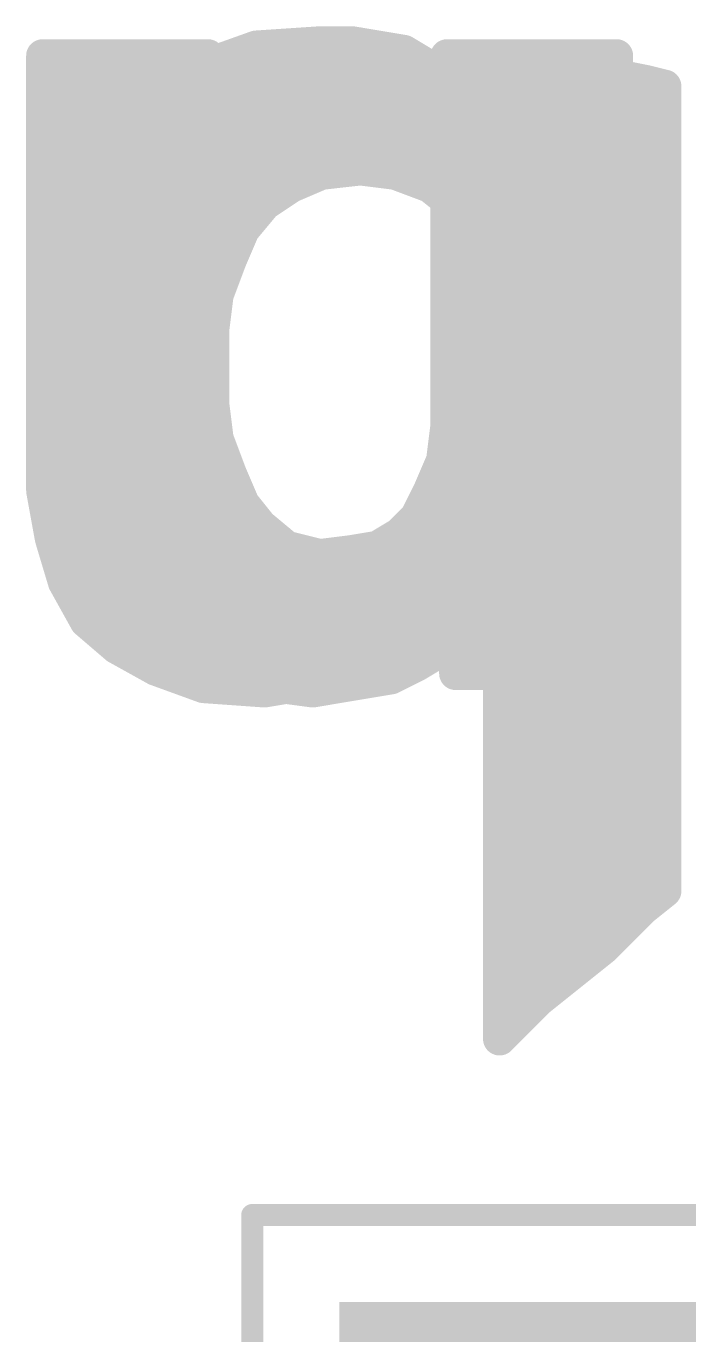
# Model space of a CAD drawing. Extents: x -36 to 72, y -11 to 34.
# Drawn here: x 15.29 to 16.814, y 17.835 to 20.843 of the extents above; entities that cross this region are included whole.
import ezdxf

# ---------------------------------------------------------------- set-up
doc = ezdxf.new("R2010")
doc.units = 0
for name, color, linetype in [('1', 12, 'CONTINUOUS'), ('21', 41, 'CONTINUOUS'), ('22', 40, 'CONTINUOUS'), ('31', 253, 'CONTINUOUS'), ('39', 12, 'CONTINUOUS')]:
    doc.layers.add(name, color=color, linetype=linetype)

# ---------------------------------------------------------------- blocks, each defined once
blk = doc.blocks.new('RECT')
blk.add_solid([(-0.5, -0.5), (0.5, -0.5), (-0.5, 0.5), (0.5, 0.5)])

msp = doc.modelspace()

# ---------------------------------------------------------------- linework, layer by layer
at = {"layer": '21', "const_width": 0.0381}
for points in [[(15.328, 20.7941, 1), (15.328, 20.756)], [(15.3471, 20.775, 1), (15.309, 20.775)], [(15.7271, 20.775, 1), (15.689, 20.775)], [(15.708, 20.756, 1), (15.708, 20.7941)], [(16.258, 20.7941, 1), (16.258, 20.756)], [(16.277, 20.775, 1), (16.2389, 20.775)], [(16.667, 20.775, 1), (16.6289, 20.775)], [(16.648, 20.756, 1), (16.648, 20.7941)], [(15.328, 20.7455, 1), (15.328, 20.7074)], [(15.708, 20.7074, 1), (15.708, 20.7455)], [(16.258, 20.7455, 1), (16.258, 20.7074)], [(16.648, 20.7074, 1), (16.648, 20.7455)], [(15.328, 20.6693, 1), (15.328, 20.6312)], [(15.708, 20.6312, 1), (15.708, 20.6693)], [(16.258, 20.6693, 1), (16.258, 20.6312)], [(16.648, 20.6312, 1), (16.648, 20.6693)], [(15.328, 20.5931, 1), (15.328, 20.555)], [(15.708, 20.555, 1), (15.708, 20.5931)], [(16.258, 20.5931, 1), (16.258, 20.555)], [(16.648, 20.555, 1), (16.648, 20.5931)], [(15.328, 20.5169, 1), (15.328, 20.4788)], [(15.708, 20.4788, 1), (15.708, 20.5169)], [(16.258, 20.5169, 1), (16.258, 20.4788)], [(16.648, 20.4788, 1), (16.648, 20.5169)], [(15.328, 20.4407, 1), (15.328, 20.4026)], [(15.708, 20.4026, 1), (15.708, 20.4407)], [(16.258, 20.4407, 1), (16.258, 20.4026)], [(16.648, 20.4026, 1), (16.648, 20.4407)], [(15.328, 20.3645, 1), (15.328, 20.3264)], [(15.708, 20.3264, 1), (15.708, 20.3645)], [(16.258, 20.3645, 1), (16.258, 20.3264)], [(16.648, 20.3264, 1), (16.648, 20.3645)], [(15.328, 20.2883, 1), (15.328, 20.2502)], [(15.708, 20.2502, 1), (15.708, 20.2883)], [(16.258, 20.2883, 1), (16.258, 20.2502)], [(16.648, 20.2502, 1), (16.648, 20.2883)], [(15.328, 20.2121, 1), (15.328, 20.174)], [(15.708, 20.174, 1), (15.708, 20.2121)], [(16.258, 20.2121, 1), (16.258, 20.174)], [(16.648, 20.174, 1), (16.648, 20.2121)], [(15.328, 20.1359, 1), (15.328, 20.0978)], [(15.708, 20.0978, 1), (15.708, 20.1359)], [(16.258, 20.1359, 1), (16.258, 20.0978)], [(16.648, 20.0978, 1), (16.648, 20.1359)], [(15.328, 20.0597, 1), (15.328, 20.0216)], [(15.708, 20.0216, 1), (15.708, 20.0597)], [(16.258, 20.0597, 1), (16.258, 20.0216)], [(16.648, 20.0216, 1), (16.648, 20.0597)], [(15.7269, 19.9774, 1), (15.6891, 19.9726)], [(15.328, 19.9835, 1), (15.328, 19.9454)], [(15.689, 19.975, 1), (15.7271, 19.975)], [(15.7093, 19.9454, 1), (15.7093, 19.9835)], [(16.258, 19.9835, 1), (16.258, 19.9454)], [(16.648, 19.9454, 1), (16.648, 19.9835)], [(16.2769, 19.9226, 1), (16.2391, 19.9274)], [(15.328, 19.9073, 1), (15.328, 19.8692)], [(15.7369, 19.8974, 1), (15.6991, 19.8926)], [(15.6991, 19.8926, 1), (15.7369, 19.8974)], [(15.7189, 19.8692, 1), (15.7189, 19.9073)], [(16.2534, 19.9073, 1), (16.2534, 19.8692)], [(16.2389, 19.925, 1), (16.277, 19.925)], [(16.648, 19.8692, 1), (16.648, 19.9073)], [(16.2291, 19.8474, 1), (16.2669, 19.8426)], [(16.2655, 19.8375, 1), (16.2305, 19.8525)], [(15.328, 19.8311, 1), (15.328, 19.793)], [(15.7468, 19.8181, 1), (15.7092, 19.8119)], [(15.7091, 19.8126, 1), (15.7469, 19.8174)], [(15.7285, 19.793, 1), (15.7285, 19.8311)], [(16.2339, 19.8311, 1), (16.2339, 19.793)], [(16.648, 19.793, 1), (16.648, 19.8311)], [(15.3467, 19.7784, 1), (15.3093, 19.7716)], [(16.2005, 19.7825, 1), (16.2355, 19.7675)], [(16.235, 19.7665, 1), (16.201, 19.7835)], [(15.309, 19.775, 1), (15.3471, 19.775)], [(15.3351, 19.7549, 1), (15.3351, 19.7168)], [(15.7532, 19.7664, 1), (15.7228, 19.7436)], [(15.7192, 19.7519, 1), (15.7568, 19.7581)], [(15.7524, 19.7168, 1), (15.7524, 19.7549)], [(16.1984, 19.7549, 1), (16.1984, 19.7168)], [(16.648, 19.7168, 1), (16.648, 19.7549)], [(15.7832, 19.7264, 1), (15.7528, 19.7036)], [(15.7528, 19.7036, 1), (15.7832, 19.7264)], [(16.171, 19.7235, 1), (16.205, 19.7065)], [(16.2015, 19.7015, 1), (16.1745, 19.7285)], [(15.8078, 19.6913, 1), (15.7882, 19.6587)], [(15.7828, 19.6636, 1), (15.8132, 19.6864)], [(16.1345, 19.6885, 1), (16.1615, 19.6615)], [(16.1578, 19.6587, 1), (16.1382, 19.6913)], [(15.3662, 19.6705, 1), (15.3298, 19.6595)], [(15.3293, 19.6616, 1), (15.3667, 19.6684)], [(15.3496, 19.6787, 1), (15.3496, 19.6406)], [(15.8237, 19.6406, 1), (15.8237, 19.6787)], [(15.8517, 19.6637, 1), (15.8443, 19.6263)], [(15.8382, 19.6287, 1), (15.8578, 19.6613)], [(16.0882, 19.6613, 1), (16.1078, 19.6287)], [(16.1011, 19.6262, 1), (16.0949, 19.6638)], [(16.1223, 19.6787, 1), (16.1223, 19.6406)], [(16.648, 19.6406, 1), (16.648, 19.6787)], [(15.9011, 19.6538, 1), (15.8949, 19.6162)], [(15.8943, 19.6163, 1), (15.9017, 19.6537)], [(15.9556, 19.6439, 1), (15.9604, 19.6061)], [(15.9549, 19.6062, 1), (15.9611, 19.6438)], [(16.0349, 19.6538, 1), (16.0411, 19.6162)], [(16.0404, 19.6161, 1), (16.0356, 19.6539)], [(15.3725, 19.6025, 1), (15.3725, 19.5644)], [(16.648, 19.5644, 1), (16.648, 19.6025)], [(15.3947, 19.5743, 1), (15.3613, 19.5557)], [(15.3598, 19.5595, 1), (15.3962, 19.5705)], [(16.268, 19.574, 1), (16.268, 19.5359)], [(16.2839, 19.5444, 1), (16.2521, 19.5656)], [(16.2971, 19.555, 1), (16.259, 19.555)], [(16.278, 19.5359, 1), (16.278, 19.574)], [(16.667, 19.535, 1), (16.6289, 19.535)], [(15.4101, 19.5263, 1), (15.4101, 19.4882)], [(16.2429, 19.4831, 1), (16.2131, 19.5069)], [(16.2361, 19.4882, 1), (16.2361, 19.5263)], [(16.278, 19.5263, 1), (16.278, 19.4882)], [(16.6289, 19.535, 1), (16.667, 19.535)], [(16.648, 19.4882, 1), (16.648, 19.5263)], [(15.4404, 19.4895, 1), (15.4156, 19.4605)], [(15.4113, 19.4657, 1), (15.4447, 19.4843)], [(16.2121, 19.5056, 1), (16.2439, 19.4844)], [(15.4793, 19.4501, 1), (15.4793, 19.412)], [(16.1731, 19.4569, 1), (16.2029, 19.4331)], [(16.1705, 19.412, 1), (16.1705, 19.4501)], [(16.1999, 19.4301, 1), (16.1761, 19.4599)], [(16.278, 19.4501, 1), (16.278, 19.412)], [(16.648, 19.412, 1), (16.648, 19.4501)], [(15.5073, 19.4317, 1), (15.4887, 19.3983)], [(15.4856, 19.4005, 1), (15.5104, 19.4295)], [(16.1261, 19.4199, 1), (16.1499, 19.3901)], [(16.1465, 19.388, 1), (16.1295, 19.422)], [(16.0695, 19.392, 1), (16.0865, 19.358)], [(16.0851, 19.3573, 1), (16.0709, 19.3927)], [(15.5945, 19.3829, 1), (15.5815, 19.3471)], [(15.5787, 19.3483, 1), (15.5973, 19.3817)], [(15.6161, 19.3739, 1), (15.6161, 19.3358)], [(16.0209, 19.3727, 1), (16.0351, 19.3373)], [(16.034, 19.3369, 1), (16.022, 19.3731)], [(16.0274, 19.3358, 1), (16.0274, 19.3739)], [(16.278, 19.3741, 1), (16.278, 19.336)], [(16.648, 19.336, 1), (16.648, 19.3741)], [(15.6994, 19.344, 1), (15.6966, 19.306)], [(15.6915, 19.3071, 1), (15.7045, 19.3429)], [(15.8349, 19.3338, 1), (15.8411, 19.2962)], [(15.8366, 19.296, 1), (15.8394, 19.334)], [(15.8953, 19.3439, 1), (15.9007, 19.3061)], [(15.9011, 19.3062, 1), (15.8949, 19.3438)], [(15.962, 19.3531, 1), (15.974, 19.3169)], [(15.9707, 19.3161, 1), (15.9653, 19.3539)], [(16.259, 19.355, 1), (16.2971, 19.355)], [(16.6289, 19.355, 1), (16.667, 19.355)]]:
    msp.add_lwpolyline(points, format="xyb", dxfattribs=at)
at = {"layer": '21', "const_width": 0.0762}
for points in [[(15.328, 19.775), (15.328, 20.775)], [(15.328, 20.775), (15.708, 20.775)], [(15.708, 20.775), (15.708, 19.975)], [(16.258, 19.925), (16.258, 20.775)], [(16.258, 20.775), (16.648, 20.775)], [(16.648, 20.775), (16.648, 19.535)], [(15.328, 20.7264), (15.708, 20.7264)], [(16.258, 20.7264), (16.648, 20.7264)], [(15.328, 20.6502), (15.708, 20.6502)], [(16.258, 20.6502), (16.648, 20.6502)], [(15.328, 20.574), (15.708, 20.574)], [(16.258, 20.574), (16.648, 20.574)], [(15.328, 20.4978), (15.708, 20.4978)], [(16.258, 20.4978), (16.648, 20.4978)], [(15.328, 20.4216), (15.708, 20.4216)], [(16.258, 20.4216), (16.648, 20.4216)], [(15.328, 20.3454), (15.708, 20.3454)], [(16.258, 20.3454), (16.648, 20.3454)], [(15.328, 20.2692), (15.708, 20.2692)], [(16.258, 20.2692), (16.648, 20.2692)], [(15.328, 20.193), (15.708, 20.193)], [(16.258, 20.193), (16.648, 20.193)], [(15.328, 20.1168), (15.708, 20.1168)], [(16.258, 20.1168), (16.648, 20.1168)], [(15.328, 20.0406), (15.708, 20.0406)], [(16.258, 20.0406), (16.648, 20.0406)], [(15.708, 19.975), (15.718, 19.895)], [(15.328, 19.9644), (15.7093, 19.9644)], [(16.258, 19.9644), (16.648, 19.9644)], [(16.248, 19.845), (16.258, 19.925)], [(15.328, 19.8882), (15.7189, 19.8882)], [(15.718, 19.895), (15.728, 19.815)], [(16.2534, 19.8882), (16.648, 19.8882)], [(16.218, 19.775), (16.248, 19.845)], [(15.328, 19.812), (15.7285, 19.812)], [(15.728, 19.815), (15.738, 19.755)], [(16.2339, 19.812), (16.648, 19.812)], [(15.348, 19.665), (15.328, 19.775)], [(16.188, 19.715), (16.218, 19.775)], [(15.3351, 19.7358), (15.7524, 19.7358)], [(15.738, 19.755), (15.768, 19.715)], [(16.1984, 19.7358), (16.648, 19.7358)], [(15.768, 19.715), (15.798, 19.675)], [(16.148, 19.675), (16.188, 19.715)], [(15.798, 19.675), (15.848, 19.645)], [(16.098, 19.645), (16.148, 19.675)], [(15.378, 19.565), (15.348, 19.665)], [(15.3496, 19.6596), (15.8237, 19.6596)], [(15.848, 19.645), (15.898, 19.635)], [(16.038, 19.635), (16.098, 19.645)], [(16.1223, 19.6596), (16.648, 19.6596)], [(15.898, 19.635), (15.958, 19.625)], [(15.958, 19.625), (16.038, 19.635)], [(15.3725, 19.5834), (16.648, 19.5834)], [(15.428, 19.475), (15.378, 19.565)], [(16.268, 19.555), (16.228, 19.495)], [(16.278, 19.555), (16.268, 19.555)], [(16.278, 19.355), (16.278, 19.555)], [(16.648, 19.535), (16.648, 19.355)], [(15.4101, 19.5072), (16.2361, 19.5072)], [(16.228, 19.495), (16.188, 19.445)], [(16.278, 19.5072), (16.648, 19.5072)], [(15.498, 19.415), (15.428, 19.475)], [(15.4793, 19.431), (16.1705, 19.431)], [(16.188, 19.445), (16.138, 19.405)], [(16.278, 19.431), (16.648, 19.431)], [(15.588, 19.365), (15.498, 19.415)], [(16.138, 19.405), (16.078, 19.375)], [(16.078, 19.375), (16.028, 19.355)], [(15.698, 19.325), (15.588, 19.365)], [(15.6161, 19.3548), (16.0274, 19.3548)], [(16.028, 19.355), (15.968, 19.335)], [(16.648, 19.355), (16.278, 19.355)], [(15.838, 19.315), (15.698, 19.325)], [(15.898, 19.325), (15.838, 19.315)], [(15.968, 19.335), (15.898, 19.325)]]:
    msp.add_lwpolyline(points, dxfattribs=at)
at = {"layer": '22', "const_width": 0.0762}
for points in [[(15.819, 20.795), (15.679, 20.745)], [(15.969, 20.805), (15.819, 20.795)], [(15.933, 20.8026), (16.0534, 20.8026)], [(16.039, 20.805), (15.969, 20.805)], [(16.099, 20.795), (16.039, 20.805)], [(16.159, 20.785), (16.099, 20.795)], [(16.209, 20.755), (16.159, 20.785)], [(16.259, 20.725), (16.209, 20.755)], [(16.439, 20.765), (16.389, 20.775)], [(16.389, 20.775), (16.389, 20.595)], [(16.489, 20.755), (16.439, 20.765)], [(16.529, 20.745), (16.489, 20.755)], [(15.679, 20.745), (15.569, 20.675)], [(15.6498, 20.7264), (16.2567, 20.7264)], [(16.309, 20.685), (16.259, 20.725)], [(16.389, 20.7264), (16.6134, 20.7264)], [(16.579, 20.735), (16.529, 20.745)], [(16.619, 20.725), (16.579, 20.735)], [(16.669, 20.725), (16.619, 20.725)], [(16.719, 20.715), (16.669, 20.725)], [(16.759, 20.705), (16.719, 20.715)], [(16.759, 18.855), (16.759, 20.705)], [(15.569, 20.675), (15.479, 20.575)], [(16.349, 20.645), (16.309, 20.685)], [(15.5467, 20.6502), (16.3438, 20.6502)], [(16.389, 20.595), (16.349, 20.645)], [(16.389, 20.6502), (16.759, 20.6502)], [(15.479, 20.575), (15.409, 20.465)], [(15.4784, 20.574), (16.759, 20.574)], [(15.969, 20.505), (16.059, 20.515)], [(16.059, 20.515), (16.139, 20.505)], [(15.4299, 20.4978), (15.9522, 20.4978)], [(15.899, 20.475), (15.969, 20.505)], [(16.139, 20.505), (16.219, 20.475)], [(16.1582, 20.4978), (16.759, 20.4978)], [(15.409, 20.465), (15.369, 20.335)], [(15.839, 20.435), (15.899, 20.475)], [(16.219, 20.475), (16.269, 20.435)], [(15.3956, 20.4216), (15.8278, 20.4216)], [(15.789, 20.375), (15.839, 20.435)], [(16.269, 20.435), (16.319, 20.375)], [(16.2802, 20.4216), (16.759, 20.4216)], [(15.759, 20.305), (15.789, 20.375)], [(16.319, 20.375), (16.349, 20.305)], [(15.369, 20.335), (15.339, 20.195)], [(15.3722, 20.3454), (15.7763, 20.3454)], [(16.3317, 20.3454), (16.759, 20.3454)], [(15.729, 20.225), (15.759, 20.305)], [(16.349, 20.305), (16.379, 20.225)], [(15.3549, 20.2692), (15.7456, 20.2692)], [(16.3624, 20.2692), (16.759, 20.2692)], [(15.719, 20.145), (15.729, 20.225)], [(16.379, 20.225), (16.389, 20.145)], [(15.339, 20.195), (15.329, 20.045)], [(15.3389, 20.193), (15.725, 20.193)], [(16.383, 20.193), (16.759, 20.193)], [(15.719, 20.055), (15.719, 20.145)], [(16.389, 20.145), (16.389, 19.975)], [(15.3338, 20.1168), (15.719, 20.1168)], [(16.389, 20.1168), (16.759, 20.1168)], [(15.719, 20.055), (15.329, 20.045)], [(15.329, 20.045), (15.719, 20.055)], [(15.329, 20.045), (15.339, 19.905)], [(15.3293, 20.0406), (15.719, 20.0406)], [(15.719, 19.975), (15.719, 20.055)], [(16.389, 20.0406), (16.759, 20.0406)], [(15.729, 19.895), (15.719, 19.975)], [(16.389, 19.975), (16.369, 19.895)], [(15.3348, 19.9644), (15.7203, 19.9644)], [(16.3864, 19.9644), (16.759, 19.9644)], [(15.339, 19.905), (15.369, 19.775)], [(15.3429, 19.8882), (15.7316, 19.8882)], [(15.759, 19.815), (15.729, 19.895)], [(16.369, 19.895), (16.349, 19.815)], [(16.3673, 19.8882), (16.759, 19.8882)], [(15.3605, 19.812), (15.7526, 19.812)], [(15.419, 19.655), (15.759, 19.815)], [(15.759, 19.815), (15.419, 19.655)], [(15.7526, 19.812), (15.7603, 19.812)], [(15.789, 19.745), (15.759, 19.815)], [(16.349, 19.815), (16.319, 19.745)], [(16.3477, 19.812), (16.759, 19.812)], [(15.369, 19.775), (15.419, 19.655)], [(15.3853, 19.7358), (15.5907, 19.7358)], [(15.5907, 19.7358), (15.7964, 19.7358)], [(15.829, 19.695), (15.789, 19.745)], [(16.319, 19.745), (16.269, 19.695)], [(16.3098, 19.7358), (16.759, 19.7358)], [(15.889, 19.645), (15.829, 19.695)], [(16.269, 19.695), (16.209, 19.645)], [(15.4171, 19.6596), (15.4288, 19.6596)], [(15.419, 19.655), (15.479, 19.545)], [(15.4288, 19.6596), (15.8715, 19.6596)], [(15.969, 19.625), (15.889, 19.645)], [(16.209, 19.645), (16.139, 19.625)], [(16.2265, 19.6596), (16.759, 19.6596)], [(16.049, 19.615), (15.969, 19.625)], [(16.139, 19.625), (16.049, 19.615)], [(15.4581, 19.5834), (16.759, 19.5834)], [(15.479, 19.545), (15.569, 19.455)], [(16.329, 19.485), (16.369, 19.535)], [(16.369, 19.535), (16.379, 19.535)], [(16.379, 19.535), (16.379, 18.515)], [(15.5168, 19.5072), (16.3468, 19.5072)], [(16.379, 19.5072), (16.759, 19.5072)], [(16.289, 19.435), (16.329, 19.485)], [(15.569, 19.455), (15.679, 19.375)], [(15.602, 19.431), (16.2823, 19.431)], [(16.239, 19.405), (16.289, 19.435)], [(16.379, 19.431), (16.759, 19.431)], [(16.189, 19.375), (16.239, 19.405)], [(15.679, 19.375), (15.799, 19.335)], [(16.129, 19.345), (16.189, 19.375)], [(15.7396, 19.3548), (16.1486, 19.3548)], [(16.069, 19.335), (16.129, 19.345)], [(16.379, 19.3548), (16.759, 19.3548)], [(15.799, 19.335), (15.949, 19.315)], [(15.949, 19.315), (16.009, 19.325)], [(16.009, 19.325), (16.069, 19.335)], [(16.379, 19.2786), (16.759, 19.2786)], [(16.379, 19.2024), (16.759, 19.2024)], [(16.379, 19.1262), (16.759, 19.1262)], [(16.379, 19.05), (16.759, 19.05)], [(16.379, 18.9738), (16.759, 18.9738)], [(16.379, 18.8976), (16.759, 18.8976)], [(16.709, 18.815), (16.759, 18.855)], [(16.379, 18.8214), (16.717, 18.8214)], [(16.669, 18.775), (16.709, 18.815)], [(16.619, 18.725), (16.669, 18.775)], [(16.379, 18.7452), (16.6392, 18.7452)], [(16.569, 18.685), (16.619, 18.725)], [(16.519, 18.645), (16.569, 18.685)], [(16.379, 18.669), (16.549, 18.669)], [(16.469, 18.605), (16.519, 18.645)], [(16.379, 18.5928), (16.4568, 18.5928)], [(16.419, 18.555), (16.469, 18.605)], [(16.379, 18.515), (16.419, 18.555)], [(16.379, 18.5166), (16.3806, 18.5166)]]:
    msp.add_lwpolyline(points, dxfattribs=at)
at = {"layer": '22', "const_width": 0.0381}
for points in [[(15.8177, 20.814, 1), (15.8203, 20.776)], [(15.8254, 20.7771, 1), (15.8126, 20.8129)], [(15.933, 20.8217, 1), (15.933, 20.7836)], [(15.969, 20.824, 1), (15.969, 20.7859)], [(15.9703, 20.786, 1), (15.9677, 20.824)], [(16.0421, 20.8238, 1), (16.0359, 20.7862)], [(16.039, 20.7859, 1), (16.039, 20.824)], [(16.0534, 20.7836, 1), (16.0534, 20.8217)], [(16.1021, 20.8138, 1), (16.0959, 20.7762)], [(16.0959, 20.7762, 1), (16.1021, 20.8138)], [(16.1688, 20.8013, 1), (16.1492, 20.7687)], [(16.1559, 20.7662, 1), (16.1621, 20.8038)], [(16.2188, 20.7713, 1), (16.1992, 20.7387)], [(16.1992, 20.7387, 1), (16.2188, 20.7713)], [(16.3927, 20.7937, 1), (16.3853, 20.7563)], [(16.408, 20.775, 1), (16.3699, 20.775)], [(16.4427, 20.7837, 1), (16.4353, 20.7463)], [(16.4353, 20.7463, 1), (16.4427, 20.7837)], [(16.4936, 20.7735, 1), (16.4844, 20.7365)], [(16.4853, 20.7363, 1), (16.4927, 20.7737)], [(15.6498, 20.7455, 1), (15.6498, 20.7074)], [(15.6726, 20.7629, 1), (15.6854, 20.7271)], [(15.6892, 20.7289, 1), (15.6688, 20.7611)], [(16.2709, 20.7399, 1), (16.2471, 20.7101)], [(16.2492, 20.7087, 1), (16.2688, 20.7413)], [(16.2567, 20.7074, 1), (16.2567, 20.7455)], [(16.389, 20.7455, 1), (16.389, 20.7074)], [(16.5327, 20.7637, 1), (16.5253, 20.7263)], [(16.5244, 20.7265, 1), (16.5336, 20.7635)], [(16.5836, 20.7535, 1), (16.5744, 20.7165)], [(16.5753, 20.7163, 1), (16.5827, 20.7537)], [(16.619, 20.7441, 1), (16.619, 20.706)], [(16.6134, 20.7074, 1), (16.6134, 20.7455)], [(16.6144, 20.7065, 1), (16.6236, 20.7435)], [(16.6727, 20.7437, 1), (16.6653, 20.7063)], [(16.669, 20.706, 1), (16.669, 20.7441)], [(16.7236, 20.7335, 1), (16.7144, 20.6965)], [(16.7153, 20.6963, 1), (16.7227, 20.7337)], [(16.7781, 20.705, 1), (16.74, 20.705)], [(16.7544, 20.6865, 1), (16.7636, 20.7235)], [(15.5588, 20.6911, 1), (15.5792, 20.6589)], [(15.5832, 20.6623, 1), (15.5548, 20.6877)], [(16.3225, 20.6985, 1), (16.2955, 20.6715)], [(16.2971, 20.6701, 1), (16.3209, 20.6999)], [(15.5467, 20.6693, 1), (15.5467, 20.6312)], [(16.3639, 20.6569, 1), (16.3341, 20.6331)], [(16.3355, 20.6315, 1), (16.3625, 20.6585)], [(16.3438, 20.6312, 1), (16.3438, 20.6693)], [(16.389, 20.6693, 1), (16.389, 20.6312)], [(16.759, 20.6312, 1), (16.759, 20.6693)], [(15.4784, 20.5931, 1), (15.4784, 20.555)], [(15.4951, 20.5648, 1), (15.4629, 20.5852)], [(16.3699, 20.595, 1), (16.408, 20.595)], [(16.3741, 20.5831, 1), (16.4039, 20.6069)], [(16.759, 20.555, 1), (16.759, 20.5931)], [(15.4648, 20.5877, 1), (15.4932, 20.5623)], [(16.0614, 20.5339, 1), (16.0566, 20.4961)], [(16.0611, 20.4961, 1), (16.0569, 20.5339)], [(15.4299, 20.5169, 1), (15.4299, 20.4788)], [(15.9669, 20.5239, 1), (15.9711, 20.4861)], [(15.9522, 20.4788, 1), (15.9522, 20.5169)], [(15.9765, 20.4875, 1), (15.9615, 20.5225)], [(16.1457, 20.5228, 1), (16.1323, 20.4872)], [(16.1366, 20.4861, 1), (16.1414, 20.5239)], [(16.1582, 20.5169, 1), (16.1582, 20.4788)], [(16.759, 20.4788, 1), (16.759, 20.5169)], [(15.3929, 20.4752, 1), (15.4251, 20.4548)], [(15.4272, 20.4594, 1), (15.3908, 20.4706)], [(15.8915, 20.4925, 1), (15.9065, 20.4575)], [(15.9096, 20.4591, 1), (15.8884, 20.4909)], [(16.2309, 20.4899, 1), (16.2071, 20.4601)], [(16.2123, 20.4572, 1), (16.2257, 20.4928)], [(15.3956, 20.4407, 1), (15.3956, 20.4026)], [(15.8284, 20.4509, 1), (15.8496, 20.4191)], [(15.8536, 20.4228, 1), (15.8244, 20.4472)], [(15.8278, 20.4026, 1), (15.8278, 20.4407)], [(16.2836, 20.4472, 1), (16.2544, 20.4228)], [(16.2571, 20.4201, 1), (16.2809, 20.4499)], [(16.2802, 20.4407, 1), (16.2802, 20.4026)], [(16.759, 20.4026, 1), (16.759, 20.4407)], [(15.7744, 20.3872, 1), (15.8036, 20.3628)], [(15.8065, 20.3675, 1), (15.7715, 20.3825)], [(16.3365, 20.3825, 1), (16.3015, 20.3675)], [(16.3044, 20.3628, 1), (16.3336, 20.3872)], [(15.3876, 20.331, 1), (15.3504, 20.339)], [(15.3722, 20.3645, 1), (15.3722, 20.3264)], [(15.7763, 20.3264, 1), (15.7763, 20.3645)], [(16.3317, 20.3645, 1), (16.3317, 20.3264)], [(16.759, 20.3264, 1), (16.759, 20.3645)], [(15.3508, 20.3406, 1), (15.3872, 20.3294)], [(15.7768, 20.2983, 1), (15.7412, 20.3117)], [(16.3668, 20.3117, 1), (16.3312, 20.2983)], [(15.3549, 20.2883, 1), (15.3549, 20.2502)], [(15.7415, 20.3125, 1), (15.7765, 20.2975)], [(15.7456, 20.2502, 1), (15.7456, 20.2883)], [(16.3315, 20.2975, 1), (16.3665, 20.3125)], [(16.3624, 20.2883, 1), (16.3624, 20.2502)], [(16.759, 20.2502, 1), (16.759, 20.2883)], [(15.7112, 20.2317, 1), (15.7468, 20.2183)], [(15.7479, 20.2226, 1), (15.7101, 20.2274)], [(16.3979, 20.2274, 1), (16.3601, 20.2226)], [(16.3612, 20.2183, 1), (16.3968, 20.2317)], [(15.3389, 20.2121, 1), (15.3389, 20.174)], [(15.3204, 20.199, 1), (15.3576, 20.191)], [(15.358, 20.1937, 1), (15.32, 20.1963)], [(15.725, 20.174, 1), (15.725, 20.2121)], [(16.383, 20.2121, 1), (16.383, 20.174)], [(16.759, 20.174, 1), (16.759, 20.2121)], [(15.7381, 20.145, 1), (15.7, 20.145)], [(15.7001, 20.1474, 1), (15.7379, 20.1426)], [(16.408, 20.145, 1), (16.3699, 20.145)], [(16.3701, 20.1426, 1), (16.4079, 20.1474)], [(15.3338, 20.1359, 1), (15.3338, 20.0978)], [(15.719, 20.0978, 1), (15.719, 20.1359)], [(16.389, 20.1359, 1), (16.389, 20.0978)], [(16.759, 20.0978, 1), (16.759, 20.1359)], [(15.3285, 20.064, 1), (15.3295, 20.026)], [(15.348, 20.0464, 1), (15.31, 20.0436)], [(15.3285, 20.064, 1), (15.3295, 20.026)], [(15.3293, 20.0597, 1), (15.3293, 20.0216)], [(15.7381, 20.055, 1), (15.7, 20.055)], [(15.7, 20.055, 1), (15.7381, 20.055)], [(15.7195, 20.036, 1), (15.7185, 20.074)], [(15.7195, 20.036, 1), (15.7185, 20.074)], [(15.719, 20.0216, 1), (15.719, 20.0597)], [(16.389, 20.0597, 1), (16.389, 20.0216)], [(16.759, 20.0216, 1), (16.759, 20.0597)], [(15.31, 20.0463, 1), (15.348, 20.0437)], [(15.7379, 19.9774, 1), (15.7001, 19.9726)], [(16.4075, 19.9704, 1), (16.3705, 19.9796)], [(15.3348, 19.9835, 1), (15.3348, 19.9454)], [(15.7, 19.975, 1), (15.7381, 19.975)], [(15.7203, 19.9454, 1), (15.7203, 19.9835)], [(16.3864, 19.9835, 1), (16.3864, 19.9454)], [(16.3699, 19.975, 1), (16.408, 19.975)], [(16.759, 19.9454, 1), (16.759, 19.9835)], [(15.3576, 19.9093, 1), (15.3204, 19.9007)], [(15.32, 19.9036, 1), (15.358, 19.9064)], [(15.3429, 19.9073, 1), (15.3429, 19.8692)], [(15.7468, 19.9017, 1), (15.7112, 19.8883)], [(15.7101, 19.8926, 1), (15.7479, 19.8974)], [(15.7316, 19.8692, 1), (15.7316, 19.9073)], [(16.3673, 19.9073, 1), (16.3673, 19.8692)], [(16.3505, 19.8996, 1), (16.3875, 19.8904)], [(16.3875, 19.8904, 1), (16.3505, 19.8996)], [(16.759, 19.8692, 1), (16.759, 19.9073)], [(15.3605, 19.8311, 1), (15.3605, 19.793)], [(15.7526, 19.8311, 1), (15.7526, 19.793)], [(15.7765, 19.8225, 1), (15.7415, 19.8075)], [(15.7412, 19.8083, 1), (15.7768, 19.8217)], [(15.7671, 19.7978, 1), (15.7509, 19.8322)], [(15.7671, 19.7978, 1), (15.7509, 19.8322)], [(15.7526, 19.793, 1), (15.7526, 19.8311)], [(15.7603, 19.793, 1), (15.7603, 19.8311)], [(16.3477, 19.8311, 1), (16.3477, 19.793)], [(16.3305, 19.8196, 1), (16.3675, 19.8104)], [(16.3665, 19.8075, 1), (16.3315, 19.8225)], [(16.759, 19.793, 1), (16.759, 19.8311)], [(15.3866, 19.7823, 1), (15.3514, 19.7677)], [(15.3504, 19.7707, 1), (15.3876, 19.7793)], [(15.3853, 19.7549, 1), (15.3853, 19.7168)], [(15.5907, 19.7549, 1), (15.5907, 19.7168)], [(15.5907, 19.7168, 1), (15.5907, 19.7549)], [(15.8039, 19.7569, 1), (15.7741, 19.7331)], [(15.7715, 19.7375, 1), (15.8065, 19.7525)], [(15.7964, 19.7168, 1), (15.7964, 19.7549)], [(16.3098, 19.7549, 1), (16.3098, 19.7168)], [(16.3015, 19.7525, 1), (16.3365, 19.7375)], [(16.3325, 19.7315, 1), (16.3055, 19.7585)], [(16.759, 19.7168, 1), (16.759, 19.7549)], [(15.8412, 19.7096, 1), (15.8168, 19.6804)], [(15.8141, 19.6831, 1), (15.8439, 19.7069)], [(16.2555, 19.7085, 1), (16.2825, 19.6815)], [(16.2812, 19.6804, 1), (16.2568, 19.7096)], [(15.4171, 19.6787, 1), (15.4171, 19.6406)], [(15.4357, 19.6641, 1), (15.4023, 19.6459)], [(15.4109, 19.6722, 1), (15.4271, 19.6378)], [(15.4109, 19.6722, 1), (15.4271, 19.6378)], [(15.4014, 19.6477, 1), (15.4366, 19.6623)], [(15.4288, 19.6787, 1), (15.4288, 19.6406)], [(15.4288, 19.6406, 1), (15.4288, 19.6787)], [(15.8936, 19.6635, 1), (15.8844, 19.6265)], [(15.8715, 19.6406, 1), (15.8715, 19.6787)], [(15.8768, 19.6304, 1), (15.9012, 19.6596)], [(16.1968, 19.6596, 1), (16.2212, 19.6304)], [(16.2142, 19.6267, 1), (16.2038, 19.6633)], [(16.2265, 19.6787, 1), (16.2265, 19.6406)], [(16.759, 19.6406, 1), (16.759, 19.6787)], [(15.9714, 19.6439, 1), (15.9666, 19.6061)], [(15.9644, 19.6065, 1), (15.9736, 19.6435)], [(16.0469, 19.6339, 1), (16.0511, 19.5961)], [(16.0466, 19.5961, 1), (16.0514, 19.6339)], [(16.1338, 19.6433, 1), (16.1442, 19.6067)], [(16.1411, 19.6061, 1), (16.1369, 19.6439)], [(15.4581, 19.6025, 1), (15.4581, 19.5644)], [(16.759, 19.5644, 1), (16.759, 19.6025)], [(15.4925, 19.5585, 1), (15.4655, 19.5315)], [(15.4623, 19.5359, 1), (15.4957, 19.5541)], [(16.369, 19.5541, 1), (16.369, 19.516)], [(16.3839, 19.5231, 1), (16.3541, 19.5469)], [(16.3981, 19.535, 1), (16.36, 19.535)], [(16.379, 19.516, 1), (16.379, 19.5541)], [(15.5168, 19.5263, 1), (15.5168, 19.4882)], [(16.3468, 19.4882, 1), (16.3468, 19.5263)], [(16.379, 19.5263, 1), (16.379, 19.4882)], [(16.759, 19.4882, 1), (16.759, 19.5263)], [(16.3141, 19.4969, 1), (16.3439, 19.4731)], [(16.3439, 19.4731, 1), (16.3141, 19.4969)], [(15.5802, 19.4704, 1), (15.5578, 19.4396)], [(15.5555, 19.4415, 1), (15.5825, 19.4685)], [(15.602, 19.4501, 1), (15.602, 19.412)], [(16.2741, 19.4469, 1), (16.3039, 19.4231)], [(16.2988, 19.4187, 1), (16.2792, 19.4513)], [(16.2823, 19.412, 1), (16.2823, 19.4501)], [(16.379, 19.4501, 1), (16.379, 19.412)], [(16.759, 19.412, 1), (16.759, 19.4501)], [(16.2292, 19.4213, 1), (16.2488, 19.3887)], [(16.2488, 19.3887, 1), (16.2292, 19.4213)], [(15.685, 19.3931, 1), (15.673, 19.3569)], [(15.6678, 19.3596, 1), (15.6902, 19.3904)], [(16.1792, 19.3913, 1), (16.1988, 19.3587)], [(16.1975, 19.358, 1), (16.1805, 19.392)], [(15.7396, 19.3739, 1), (15.7396, 19.3358)], [(16.1205, 19.362, 1), (16.1375, 19.328)], [(16.1321, 19.3262, 1), (16.1259, 19.3638)], [(16.1486, 19.3358, 1), (16.1486, 19.3739)], [(16.379, 19.3739, 1), (16.379, 19.3358)], [(16.759, 19.3358, 1), (16.759, 19.3739)], [(15.8015, 19.3539, 1), (15.7965, 19.3161)], [(15.793, 19.3169, 1), (15.805, 19.3531)], [(15.9459, 19.3338, 1), (15.9521, 19.2962)], [(15.9465, 19.2961, 1), (15.9515, 19.3339)], [(16.0059, 19.3438, 1), (16.0121, 19.3062)], [(16.0121, 19.3062, 1), (16.0059, 19.3438)], [(16.0659, 19.3538, 1), (16.0721, 19.3162)], [(16.0721, 19.3162, 1), (16.0659, 19.3538)], [(16.379, 19.2977, 1), (16.379, 19.2596)], [(16.759, 19.2596, 1), (16.759, 19.2977)], [(16.379, 19.2215, 1), (16.379, 19.1834)], [(16.759, 19.1834, 1), (16.759, 19.2215)], [(16.379, 19.1453, 1), (16.379, 19.1072)], [(16.759, 19.1072, 1), (16.759, 19.1453)], [(16.379, 19.0691, 1), (16.379, 19.031)], [(16.759, 19.031, 1), (16.759, 19.0691)], [(16.379, 18.9929, 1), (16.379, 18.9548)], [(16.759, 18.9548, 1), (16.759, 18.9929)], [(16.379, 18.9167, 1), (16.379, 18.8786)], [(16.759, 18.8786, 1), (16.759, 18.9167)], [(16.7709, 18.8401, 1), (16.7471, 18.8699)], [(16.74, 18.855, 1), (16.7781, 18.855)], [(16.379, 18.8405, 1), (16.379, 18.8024)], [(16.6971, 18.8299, 1), (16.7209, 18.8001)], [(16.7225, 18.8015, 1), (16.6955, 18.8285)], [(16.717, 18.8024, 1), (16.717, 18.8405)], [(16.6555, 18.7885, 1), (16.6825, 18.7615)], [(16.6825, 18.7615, 1), (16.6555, 18.7885)], [(16.379, 18.7643, 1), (16.379, 18.7262)], [(16.6392, 18.7262, 1), (16.6392, 18.7643)], [(16.6055, 18.7385, 1), (16.6325, 18.7115)], [(16.6309, 18.7101, 1), (16.6071, 18.7399)], [(16.5571, 18.6999, 1), (16.5809, 18.6701)], [(16.5809, 18.6701, 1), (16.5571, 18.6999)], [(16.379, 18.6881, 1), (16.379, 18.65)], [(16.5309, 18.6301, 1), (16.5071, 18.6599)], [(16.549, 18.65, 1), (16.549, 18.6881)], [(16.5071, 18.6599, 1), (16.5309, 18.6301)], [(16.379, 18.6119, 1), (16.379, 18.5738)], [(16.4571, 18.6199, 1), (16.4809, 18.5901)], [(16.4825, 18.5915, 1), (16.4555, 18.6185)], [(16.4568, 18.5738, 1), (16.4568, 18.6119)], [(16.4325, 18.5415, 1), (16.4055, 18.5685)], [(16.4055, 18.5685, 1), (16.4325, 18.5415)], [(16.379, 18.5357, 1), (16.379, 18.4976)], [(16.3655, 18.5285, 1), (16.3925, 18.5015)], [(16.36, 18.515, 1), (16.3981, 18.515)], [(16.3806, 18.4976, 1), (16.3806, 18.5357)]]:
    msp.add_lwpolyline(points, format="xyb", dxfattribs=at)
at = {"layer": '39', "const_width": 0.0508}
for points in [[(15.81, 14.91), (15.81, 18.11)], [(15.81, 18.11), (17.21, 18.11)]]:
    msp.add_lwpolyline(points, dxfattribs=at)
at = {"layer": '39', "const_width": 0.0254}
for points in [[(15.8227, 18.11, 1), (15.7973, 18.11)], [(15.81, 18.1227, 1), (15.81, 18.0973)]]:
    msp.add_lwpolyline(points, format="xyb", dxfattribs=at)

# ---------------------------------------------------------------- block references
at = {"layer": '1', "xscale": 1.1, "rotation": 90}
msp.add_blockref('RECT', (16.51, 17.36), dxfattribs=at)
at = {"layer": '31', "xscale": 1.1, "rotation": 90}
msp.add_blockref('RECT', (16.51, 17.36), dxfattribs=at)

doc.saveas('drawing.dxf')
